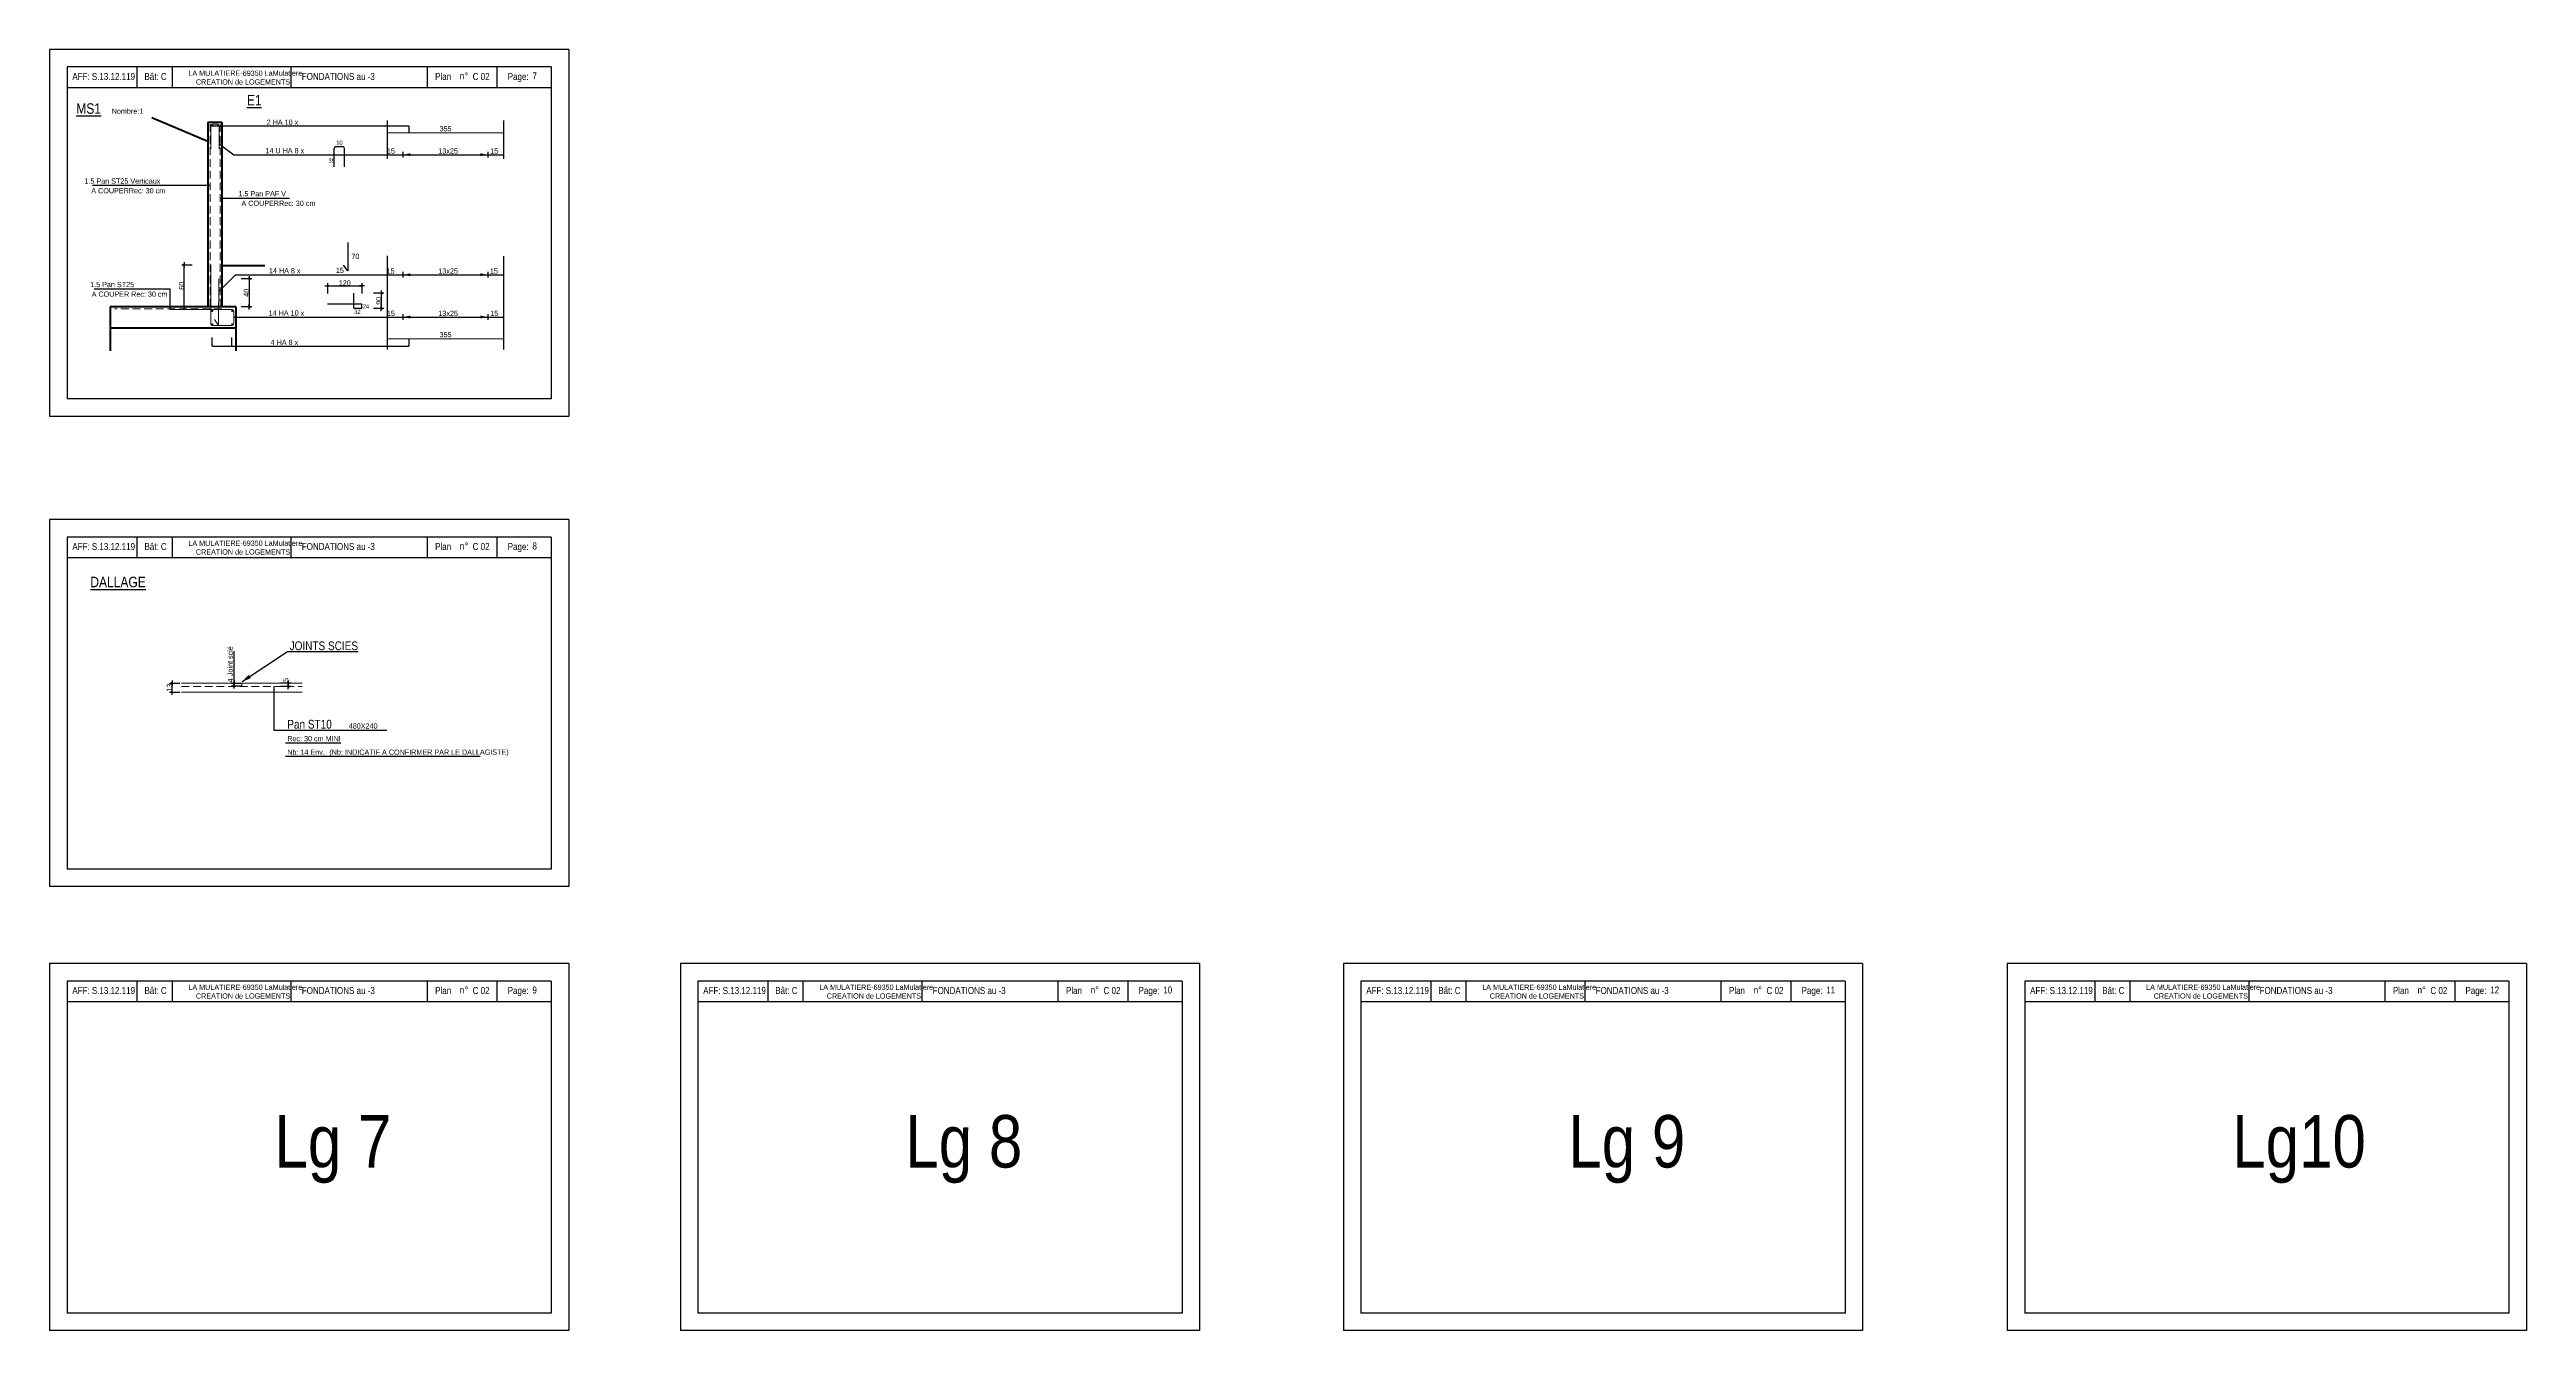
# Model space of a CAD drawing. Header units: centimetres. Extents: x 16433 to 114398, y -50094 to -12305.
# Drawn here: x 83315 to 90400, y -39133 to -35468 of the extents above; entities that cross this region are included whole.
import ezdxf
from ezdxf.enums import TextEntityAlignment as Align

# ---------------------------------------------------------------- set-up
doc = ezdxf.new("R2010")
doc.units = ezdxf.units.CM
doc.header["$LTSCALE"] = 0.5
doc.linetypes.add('CACHE', pattern=[9.525, 6.35, -3.175])
doc.layers.get('DEFPOINTS').update_dxf_attribs({"linetype": 'CONTINUOUS'})
for name, color, linetype in [('01_cote_gen', 4, 'CONTINUOUS'), ('01_fenetres', 171, 'CONTINUOUS'), ('01_linteaux', 2, 'CONTINUOUS'), ('01_texte', 230, 'CONTINUOUS'), ('AA_COTES', 2, 'CONTINUOUS')]:
    doc.layers.add(name, color=color, linetype=linetype)
doc.layers.add('01_murs_coup', color=5, linetype='CONTINUOUS', lineweight=60)
doc.layers.add('01_sem', color=42, linetype='CONTINUOUS', lineweight=15)
doc.styles.add('STYLE2', font='ARIALN.TTF')
doc.dimstyles.new('JB25', dxfattribs={"dimscale": 0.1, "dimtxt": 150, "dimasz": 15, "dimexe": 0.1, "dimexo": 0.1, "dimgap": 0.09, "dimtad": 1, "dimdec": 1, "dimlfac": 0.5, "dimdsep": 46, "dimtxsty": 'STYLE2', "dimblk1": 'BOND_G', "dimblk2": 'BOND_D', "dimsah": 1, "dimcen": 1.5, "dimdle": 0.01, "dimse1": 1, "dimse2": 1, "dimclrd": 4, "dimclre": 2, "dimclrt": 6, "dimazin": 2, "dimtfac": 2.333333, "dimtdec": 1, "dimtix": 1, "dimtmove": 2, "dimatfit": 3, "dimldrblk": 'BOND_G', "dimfxl": 1, "dimtolj": 1, "dimtzin": 0, "dimarcsym": 0})
doc.dimstyles.new('JB50', dxfattribs={"dimscale": 0.1, "dimtxt": 150, "dimasz": 15, "dimexe": 0.1, "dimexo": 0.1, "dimgap": 0.09, "dimtad": 1, "dimdec": 1, "dimdsep": 46, "dimtxsty": 'STYLE2', "dimblk1": 'BOND_G', "dimblk2": 'BOND_D', "dimsah": 1, "dimcen": 1.5, "dimdle": 0.01, "dimse1": 1, "dimse2": 1, "dimclrd": 4, "dimclre": 2, "dimclrt": 6, "dimazin": 2, "dimtfac": 2.333333, "dimtdec": 1, "dimtix": 1, "dimtmove": 2, "dimatfit": 3, "dimldrblk": 'BOND_G', "dimfxl": 1, "dimtolj": 1, "dimtzin": 0, "dimarcsym": 0})

# ---------------------------------------------------------------- blocks, each defined once
blk = doc.blocks.new('BOND_G')
at = {"layer": 'AA_COTES', "color": 0}
for p, q in [((5, 0), (-5, 0)), ((1.8, 1.8), (-1.8, -1.8)), ((0, -5), (0, 15))]:
    blk.add_line(p, q, dxfattribs=at)
blk = doc.blocks.new('BOND_D')
at = {"layer": 'AA_COTES', "color": 0}
for p, q in [((5, 0), (-5, 0)), ((-1.8, -1.8), (1.8, 1.8)), ((0, 5), (0, -15))]:
    blk.add_line(p, q, dxfattribs=at)
blk = doc.blocks.new('*D4431')
at = {"layer": '01_cote_gen', "color": 4, "lineweight": -2, "ltscale": 2, "transparency": 16777216}
blk.add_line((83700.5, -36202), (83700.5, -36085), dxfattribs=at)
at = {"layer": 'DEFPOINTS', "color": 0, "ltscale": 2}
for p in [(83700.5, -36083.5), (83776.1, -36083.5), (83768.1, -36203.5)]:
    blk.add_point(p, dxfattribs=at)
at = {"layer": '01_cote_gen', "color": 4, "lineweight": -2, "ltscale": 2, "transparency": 16777216, "xscale": 1.5, "yscale": 1.5, "zscale": 1.5}
for name, p, rotation in [('BOND_D', (83700.5, -36083.5), 90), ('BOND_G', (83700.5, -36203.5), 270)]:
    blk.add_blockref(name, p, dxfattribs=dict(at, rotation=rotation))
at = {"layer": '01_cote_gen', "color": 6, "ltscale": 2, "transparency": 16777216, "insert": (83692.8, -36143.5), "char_height": 15, "attachment_point": 5, "rotation": 90, "style": 'STYLE2'}
blk.add_mtext('\\A1;60', dxfattribs=at)
blk = doc.blocks.new('*D4432')
at = {"layer": '01_cote_gen', "color": 4, "lineweight": -2, "ltscale": 2, "transparency": 16777216}
blk.add_line((83886, -36125), (83886, -36202), dxfattribs=at)
at = {"layer": 'DEFPOINTS', "color": 0, "ltscale": 2}
for p in [(83799, -36123.5), (83841, -36203.5), (83886, -36203.5)]:
    blk.add_point(p, dxfattribs=at)
at = {"layer": '01_cote_gen', "color": 4, "lineweight": -2, "ltscale": 2, "transparency": 16777216, "xscale": 1.5, "yscale": 1.5, "zscale": 1.5}
for name, p, rotation in [('BOND_G', (83886, -36123.5), 90), ('BOND_D', (83886, -36203.5), 270)]:
    blk.add_blockref(name, p, dxfattribs=dict(at, rotation=rotation))
at = {"layer": '01_cote_gen', "color": 6, "ltscale": 2, "transparency": 16777216, "insert": (83878.3, -36163.5), "char_height": 15, "attachment_point": 5, "rotation": 90, "style": 'STYLE2'}
blk.add_mtext('\\A1;40', dxfattribs=at)
blk = doc.blocks.new('*D4433')
at = {"layer": '01_cote_gen', "color": 4, "lineweight": -2, "ltscale": 2, "transparency": 16777216}
blk.add_line((84111.9, -36143.5), (84206.9, -36143.5), dxfattribs=at)
at = {"layer": 'DEFPOINTS', "color": 0, "ltscale": 2}
for p in [(84110.4, -36196.5), (84208.4, -36143.5), (84208.4, -36196.5)]:
    blk.add_point(p, dxfattribs=at)
at = {"layer": '01_cote_gen', "color": 4, "lineweight": -2, "ltscale": 2, "transparency": 16777216, "xscale": 1.5, "yscale": 1.5, "zscale": 1.5, "rotation": 180}
blk.add_blockref('BOND_G', (84110.4, -36143.5), dxfattribs=at)
at = {"layer": '01_cote_gen', "color": 4, "lineweight": -2, "ltscale": 2, "transparency": 16777216, "xscale": 1.5, "yscale": 1.5, "zscale": 1.5}
blk.add_blockref('BOND_D', (84208.4, -36143.5), dxfattribs=at)
at = {"layer": '01_cote_gen', "color": 6, "ltscale": 2, "transparency": 16777216, "insert": (84159.4, -36135.8), "char_height": 15, "attachment_point": 5, "style": 'STYLE2'}
blk.add_mtext('\\A1;120', dxfattribs=at)
blk = doc.blocks.new('*D4434')
at = {"layer": '01_cote_gen', "color": 4, "lineweight": -2, "ltscale": 2, "transparency": 16777216}
blk.add_line((84264, -36166), (84264, -36207.2), dxfattribs=at)
at = {"layer": 'DEFPOINTS', "color": 0, "ltscale": 2}
for p in [(84185.4, -36164.5), (84196.9, -36208.8), (84264, -36208.8)]:
    blk.add_point(p, dxfattribs=at)
at = {"layer": '01_cote_gen', "color": 4, "lineweight": -2, "ltscale": 2, "transparency": 16777216, "xscale": 1.5, "yscale": 1.5, "zscale": 1.5}
for name, p, rotation in [('BOND_G', (84264, -36164.5), 90), ('BOND_D', (84264, -36208.8), 270)]:
    blk.add_blockref(name, p, dxfattribs=dict(at, rotation=rotation))
at = {"layer": '01_cote_gen', "color": 6, "ltscale": 2, "transparency": 16777216, "insert": (84256.3, -36186.6), "char_height": 15, "attachment_point": 5, "rotation": 90, "style": 'STYLE2'}
blk.add_mtext('\\A1;90', dxfattribs=at)
blk = doc.blocks.new('*D4465')
at = {"layer": '01_cote_gen', "color": 4, "linetype": 'Continuous', "lineweight": -2, "transparency": 16777216}
blk.add_line((83665.4, -37304.8), (83665.4, -37281.8), dxfattribs=at)
at = {"layer": 'DEFPOINTS', "color": 0, "linetype": 'Continuous'}
for p in [(83665.4, -37280.3), (83692.6, -37280.3), (83692.6, -37306.3)]:
    blk.add_point(p, dxfattribs=at)
at = {"layer": '01_cote_gen', "color": 4, "linetype": 'Continuous', "lineweight": -2, "transparency": 16777216, "xscale": 1.5, "yscale": 1.5, "zscale": 1.5}
for name, p, rotation in [('BOND_D', (83665.4, -37280.3), 90), ('BOND_G', (83665.4, -37306.3), 270)]:
    blk.add_blockref(name, p, dxfattribs=dict(at, rotation=rotation))
at = {"layer": '01_cote_gen', "color": 6, "linetype": 'Continuous', "lineweight": 0, "transparency": 16777216, "insert": (83657.8, -37293.3), "char_height": 15, "attachment_point": 5, "rotation": 90, "style": 'STYLE2'}
blk.add_mtext('\\A1;13', dxfattribs=at)
blk = doc.blocks.new('*D4466')
at = {"layer": '01_cote_gen', "color": 4, "linetype": 'Continuous', "lineweight": -2, "transparency": 16777216}
blk.add_line((83997.8, -37281.8), (83997.8, -37288.8), dxfattribs=at)
at = {"layer": 'DEFPOINTS', "color": 0, "linetype": 'Continuous'}
for p in [(83997.8, -37280.3), (83997.8, -37290.3), (83997.8, -37290.3)]:
    blk.add_point(p, dxfattribs=at)
at = {"layer": '01_cote_gen', "color": 4, "linetype": 'Continuous', "lineweight": -2, "transparency": 16777216, "xscale": 1.5, "yscale": 1.5, "zscale": 1.5}
for name, p, rotation in [('BOND_G', (83997.8, -37280.3), 90), ('BOND_D', (83997.8, -37290.3), 270)]:
    blk.add_blockref(name, p, dxfattribs=dict(at, rotation=rotation))
at = {"layer": '01_cote_gen', "color": 6, "linetype": 'Continuous', "lineweight": 0, "transparency": 16777216, "insert": (83990.2, -37271.4), "char_height": 15, "attachment_point": 5, "rotation": 90, "style": 'STYLE2'}
blk.add_mtext('\\A1;5', dxfattribs=at)
blk = doc.blocks.new('*D4467')
at = {"layer": '01_cote_gen', "color": 4, "linetype": 'Continuous', "lineweight": -2, "transparency": 16777216}
blk.add_line((83843.2, -37286.8), (83843.2, -37281.8), dxfattribs=at)
at = {"layer": 'DEFPOINTS', "color": 0, "linetype": 'Continuous'}
for p in [(83843.2, -37280.3), (83851.7, -37280.3), (83851.7, -37288.3)]:
    blk.add_point(p, dxfattribs=at)
at = {"layer": '01_cote_gen', "color": 4, "linetype": 'Continuous', "lineweight": -2, "transparency": 16777216, "xscale": 1.5, "yscale": 1.5, "zscale": 1.5}
for name, p, rotation in [('BOND_D', (83843.2, -37280.3), 90), ('BOND_G', (83843.2, -37288.3), 270)]:
    blk.add_blockref(name, p, dxfattribs=dict(at, rotation=rotation))
at = {"layer": '01_cote_gen', "color": 6, "linetype": 'Continuous', "lineweight": 0, "transparency": 16777216, "insert": (83832.5, -37273), "char_height": 15, "attachment_point": 5, "rotation": 90, "style": 'STYLE2'}
blk.add_mtext('\\A1;4', dxfattribs=at)

msp = doc.modelspace()

# ---------------------------------------------------------------- linework, layer by layer
at = {"layer": '01_cote_gen', "linetype": 'Continuous', "lineweight": 0}
msp.add_line((83865.091, -37280.312), (83865.091, -37288.312), dxfattribs=at)
at = {"layer": '01_fenetres', "ltscale": 30}
for p, q in [((83365, -35517.5), (83365, -36467.5)), ((83365, -35517.5), (83365, -36467.5)), ((83365, -35517.5), (83365, -36467.5)), ((84750, -35517.5), (83365, -35517.5)), ((83565, -35517.5), (83565, -35577.5)), ((83665.5, -35517.5), (83665.5, -35577.5)), ((84005.673, -35517.5), (84005.673, -35577.5)), ((84395.868, -35577.5), (84395.868, -35517.5)), ((84595.868, -35577.5), (84595.868, -35517.5)), ((84750, -35517.5), (84750, -36467.5)), ((84750, -35577.5), (83365, -35577.5)), ((84750, -36467.5), (83365, -36467.5)), ((83365, -36862.5), (83365, -37812.5)), ((84750, -36862.5), (83365, -36862.5)), ((83565, -36862.5), (83565, -36922.5)), ((83665.5, -36862.5), (83665.5, -36922.5)), ((84005.673, -36862.5), (84005.673, -36922.5)), ((84395.868, -36922.5), (84395.868, -36862.5)), ((84595.868, -36922.5), (84595.868, -36862.5)), ((84750, -36862.5), (84750, -37812.5)), ((84750, -36922.5), (83365, -36922.5)), ((84750, -37812.5), (83365, -37812.5)), ((83365, -38133), (83365, -39083)), ((83365, -38133), (83365, -39083)), ((83365, -38133), (83365, -39083)), ((84750, -38133), (83365, -38133)), ((83565, -38133), (83565, -38193)), ((83665.5, -38133), (83665.5, -38193)), ((84005.673, -38133), (84005.673, -38193)), ((84395.868, -38193), (84395.868, -38133)), ((84595.868, -38193), (84595.868, -38133)), ((84750, -38133), (84750, -39083)), ((85169.5, -38133), (85169.5, -39083)), ((85169.5, -38133), (85169.5, -39083)), ((85169.5, -38133), (85169.5, -39083)), ((86554.5, -38133), (85169.5, -38133)), ((85369.5, -38133), (85369.5, -38193)), ((85470, -38133), (85470, -38193)), ((85810.173, -38133), (85810.173, -38193)), ((86200.368, -38193), (86200.368, -38133)), ((86400.368, -38193), (86400.368, -38133)), ((86554.5, -38133), (86554.5, -39083)), ((87066, -38133), (87066, -39083)), ((87066, -38133), (87066, -39083)), ((87066, -38133), (87066, -39083)), ((88451, -38133), (87066, -38133)), ((87266, -38133), (87266, -38193)), ((87366.5, -38133), (87366.5, -38193)), ((87706.673, -38133), (87706.673, -38193)), ((88096.868, -38193), (88096.868, -38133)), ((88296.868, -38193), (88296.868, -38133)), ((88451, -38133), (88451, -39083)), ((88965, -38133), (88965, -39083)), ((88965, -38133), (88965, -39083)), ((88965, -38133), (88965, -39083)), ((90350, -38133), (88965, -38133)), ((89165, -38133), (89165, -38193)), ((89265.5, -38133), (89265.5, -38193)), ((89605.673, -38133), (89605.673, -38193)), ((89995.868, -38193), (89995.868, -38133)), ((90195.868, -38193), (90195.868, -38133)), ((90350, -38133), (90350, -39083)), ((84750, -38193), (83365, -38193)), ((86554.5, -38193), (85169.5, -38193)), ((88451, -38193), (87066, -38193)), ((90350, -38193), (88965, -38193)), ((84750, -39083), (83365, -39083)), ((86554.5, -39083), (85169.5, -39083)), ((88451, -39083), (87066, -39083)), ((90350, -39083), (88965, -39083))]:
    msp.add_line(p, q, dxfattribs=at)
at = {"layer": '01_linteaux', "linetype": 'Continuous'}
for p, q in [((84128.983, -35803.03), (84128.983, -35750.447)), ((84133.983, -35745.447), (84153.594, -35745.447)), ((84158.594, -35803.03), (84158.594, -35750.447)), ((84167.88, -36019.84), (84167.88, -36100.84)), ((84167.88, -36100.84), (84155.88, -36084.84)), ((84207.368, -36196.5), (84110.368, -36196.5)), ((84185.368, -36207.75), (84185.368, -36164.5)), ((84208.368, -36207.75), (84208.368, -36197.5)), ((84207.368, -36208.75), (84186.368, -36208.75))]:
    msp.add_line(p, q, dxfattribs=at)
for centre, radius, start, end in [((84133.983, -35750.447), 5, 90, 180), ((84153.594, -35750.447), 5, 0, 90), ((84207.368, -36197.5), 1, 0, 90), ((84186.368, -36207.75), 1, 180, 270), ((84207.368, -36207.75), 1, 270, 0)]:
    msp.add_arc(centre, radius, start, end, dxfattribs=at)
at = {"layer": '01_murs_coup'}
for p, q in [((83768.137, -35731), (83607.5, -35663)), ((83768.137, -35675.5), (83808.137, -35675.5)), ((83768.137, -35675.5), (83768.137, -36203.5)), ((83808.137, -35675.5), (83808.137, -36203.5)), ((83808.137, -36085.5), (83931, -36085.5)), ((83488.137, -36203.5), (83488.137, -36263.5)), ((83808.137, -36203.5), (83488.137, -36203.5)), ((83848.137, -36203.5), (83808.137, -36203.5)), ((83848.137, -36203.5), (83848.137, -36263.5)), ((83488.137, -36263.5), (83848.137, -36263.5)), ((83488.137, -36263.5), (83488.137, -36329.343)), ((83848.137, -36263.5), (83848.137, -36329.343))]:
    msp.add_line(p, q, dxfattribs=at)
at = {"layer": '01_murs_coup', "linetype": 'Continuous', "lineweight": 0}
for p, q in [((84280.5, -35705.5), (84613.5, -35705.5)), ((84280.5, -36295), (84613.5, -36295)), ((83692.567, -37280.312), (84037.615, -37280.312)), ((83692.567, -37306.312), (84037.615, -37306.312))]:
    msp.add_line(p, q, dxfattribs=at)
at = {"layer": '01_sem', "color": 2, "linetype": 'CACHE', "lineweight": 0, "ltscale": 7}
for p, q in [((83774.137, -35681), (83774.137, -36203.5)), ((83803.137, -35681), (83803.137, -36203.5)), ((83808.137, -36209.5), (83500.637, -36209.5)), ((83692.567, -37290.312), (84037.615, -37290.312))]:
    msp.add_line(p, q, dxfattribs=at)
at = {"layer": '01_sem', "color": 2, "lineweight": 0, "ltscale": 7}
for p, q in [((83776.137, -35686.5), (83776.137, -35751.5)), ((83781.137, -35681.5), (83795.137, -35681.5)), ((83800.137, -35686.5), (83800.137, -35751.5)), ((83776.137, -36083.5), (83776.137, -36252.5)), ((83798.998, -36123.477), (83798.5, -36257.5)), ((83837.137, -36211.5), (83658.637, -36211.5)), ((83781.137, -36257.5), (83837.137, -36257.5)), ((83798.5, -36257.5), (83787, -36240.5)), ((83842.137, -36216.5), (83842.137, -36252.5))]:
    msp.add_line(p, q, dxfattribs=at)
at = {"layer": '01_sem', "color": 2, "lineweight": 0, "ltscale": 7, "const_width": 3}
for points in [[(83779, -35685.5, 1), (83782, -35685.5, 1)], [(83795, -35685.5, 1), (83798, -35685.5, 1)], [(83779, -36215.5, 1), (83782, -36215.5, 1)], [(83779, -36254, 1), (83782, -36254, 1)], [(83836, -36215.5, 1), (83839, -36215.5, 1)], [(83836, -36254, 1), (83839, -36254, 1)]]:
    msp.add_lwpolyline(points, format="xyb", close=True, dxfattribs=at)
at = {"layer": '01_sem', "color": 2, "lineweight": 0, "ltscale": 7}
for centre, start, end in [((83781.137, -35686.5), 90, 180), ((83795.137, -35686.5), 0, 90), ((83781.137, -36252.5), 180, 270), ((83837.137, -36216.5), 0, 90), ((83837.137, -36252.5), 270, 0)]:
    msp.add_arc(centre, 5, start, end, dxfattribs=at)
at = {"layer": '01_texte', "ltscale": 30}
for p, q in [((83315, -35467.5), (83315, -36517.5)), ((83315, -35467.5), (83315, -36517.5)), ((84800, -35467.5), (83315, -35467.5)), ((84800, -35467.5), (84800, -36517.5)), ((84800, -35467.5), (84800, -36517.5)), ((84800, -36517.5), (83315, -36517.5)), ((83315, -36812.5), (83315, -37862.5)), ((84800, -36812.5), (83315, -36812.5)), ((84800, -36812.5), (84800, -37862.5)), ((84800, -37862.5), (83315, -37862.5)), ((83315, -38083), (83315, -39133)), ((83315, -38083), (83315, -39133)), ((84800, -38083), (83315, -38083)), ((84800, -38083), (84800, -39133)), ((84800, -38083), (84800, -39133)), ((85119.5, -38083), (85119.5, -39133)), ((85119.5, -38083), (85119.5, -39133)), ((86604.5, -38083), (85119.5, -38083)), ((86604.5, -38083), (86604.5, -39133)), ((86604.5, -38083), (86604.5, -39133)), ((87016, -38083), (87016, -39133)), ((87016, -38083), (87016, -39133)), ((88501, -38083), (87016, -38083)), ((88501, -38083), (88501, -39133)), ((88501, -38083), (88501, -39133)), ((88915, -38083), (88915, -39133)), ((88915, -38083), (88915, -39133)), ((90400, -38083), (88915, -38083)), ((90400, -38083), (90400, -39133)), ((90400, -38083), (90400, -39133)), ((84800, -39133), (83315, -39133)), ((86604.5, -39133), (85119.5, -39133)), ((88501, -39133), (87016, -39133)), ((90400, -39133), (88915, -39133))]:
    msp.add_line(p, q, dxfattribs=at)
at = {"layer": '01_texte', "linetype": 'Continuous'}
for p, q in [((83780, -35686), (84342.5, -35686)), ((84280.5, -35671), (84280.5, -35780.5)), ((84342.5, -35686), (84342.5, -35705.5)), ((84613.5, -35671), (84613.5, -35780.5)), ((83800.137, -35737.5), (83842.137, -35768.5)), ((83842.137, -35768.5), (84613.5, -35768.5)), ((84325.5, -35760.5), (84325.5, -35776.5)), ((84568.5, -35760.5), (84568.5, -35776.5)), ((84280.5, -36058), (84280.5, -36326)), ((84613.5, -36059), (84613.5, -36326)), ((83798.864, -36159.496), (83846.5, -36112)), ((83846.5, -36112), (84613.5, -36112)), ((84325.5, -36104), (84325.5, -36120)), ((84568.5, -36104), (84568.5, -36120)), ((83842.137, -36233), (84613.5, -36233)), ((84325.5, -36225), (84325.5, -36241)), ((84568.5, -36225), (84568.5, -36241)), ((83780, -36316), (83780, -36292)), ((83780, -36316), (84342.5, -36316)), ((83836.5, -36316), (83836.5, -36291.5)), ((84342.5, -36295), (84342.5, -36316))]:
    msp.add_line(p, q, dxfattribs=at)
at = {"layer": '01_texte'}
for p, q in [((83774.137, -35857), (83437.5, -35857)), ((83803.137, -35893), (84001.069, -35893)), ((83660.5, -36153), (83443, -36153)), ((83660.5, -36209.5), (83660.5, -36153)), ((83843.161, -37280.312), (83843.161, -37188.676)), ((83866.18, -37276.022), (83995.627, -37190.06)), ((83995.627, -37190.06), (84197.739, -37190.06)), ((83956.28, -37290.312), (83956.28, -37414.909)), ((83956.28, -37414.909), (84279.654, -37414.909)), ((83989.989, -37451.132), (84147.978, -37451.132)), ((83989.989, -37489.877), (84546.48, -37489.877))]:
    msp.add_line(p, q, dxfattribs=at)
at = {"layer": '01_texte', "linetype": 'Continuous'}
for points in [[(84325.5, -35768.5), (84347.2, -35764.3), (84347.2, -35768.5)], [(84325.5, -35768.5), (84347.2, -35772.7), (84347.2, -35768.5)], [(84568.5, -35768.5), (84546.8, -35764.3), (84546.8, -35768.5)], [(84568.5, -35768.5), (84546.8, -35772.7), (84546.8, -35768.5)], [(84325.5, -36112), (84347.2, -36107.8), (84347.2, -36112)], [(84325.5, -36112), (84347.2, -36116.2), (84347.2, -36112)], [(84568.5, -36112), (84546.8, -36107.8), (84546.8, -36112)], [(84568.5, -36112), (84546.8, -36116.2), (84546.8, -36112)], [(84325.5, -36233), (84347.2, -36228.8), (84347.2, -36233)], [(84325.5, -36233), (84347.2, -36237.2), (84347.2, -36233)], [(84568.5, -36233), (84546.8, -36228.8), (84546.8, -36233)], [(84568.5, -36233), (84546.8, -36237.2), (84546.8, -36233)]]:
    msp.add_solid(points, dxfattribs=at)
at = {"layer": '01_texte'}
for points in [[(83866.18, -37276.022), (83884.398, -37257.087), (83887.549, -37261.832)], [(83866.18, -37276.022), (83890.7, -37266.576), (83887.549, -37261.832)]]:
    msp.add_solid(points, dxfattribs=at)

# ---------------------------------------------------------------- texts
at = {"layer": '01_texte', "style": 'STYLE2'}
for s, height, p in [('AFF:', 20, (83380.296, -35554.651)), ('S.13.12.119', 20, (83435.96, -35554.651)), ('Bât: C', 20, (83586.46, -35554.651)), ('LA MULATIERE-69350 LaMulatiere', 15, (83712.197, -35542.784)), ('CREATION de LOGEMENTS', 15, (83733.679, -35567.784)), ('FONDATIONS au -3', 20, (84036.618, -35554.651)), ('Plan', 20, (84417.913, -35554.651)), ('n%%D', 20, (84488.598, -35553.209)), (' C 02', 20, (84518.941, -35554.651)), ('Page:', 20, (84625.582, -35554.651)), ('7', 20, (84696.267, -35553.209)), ('%%UMS1', 30, (83391.577, -35651.391)), ('Nombre:', 15, (83492.775, -35651.391)), ('1', 15, (83572.398, -35651.391)), ('%%UE1', 30, (83879.577, -35627.391)), ('10', 12, (84135.039, -35740.139)), ('35', 12, (84112.898, -35791.45)), ('AFF:', 20, (83380.296, -36899.651)), ('S.13.12.119', 20, (83435.96, -36899.651)), ('Bât: C', 20, (83586.46, -36899.651)), ('LA MULATIERE-69350 LaMulatiere', 15, (83712.197, -36887.784)), ('CREATION de LOGEMENTS', 15, (83733.679, -36912.784)), ('FONDATIONS au -3', 20, (84036.618, -36899.651)), ('Plan', 20, (84417.913, -36899.651)), ('n%%D', 20, (84488.598, -36898.209)), (' C 02', 20, (84518.941, -36899.651)), ('Page:', 20, (84625.582, -36899.651)), ('8', 20, (84696.267, -36898.209)), ('JOINTS SCIES', 25, (84001.704, -37186.196)), ('Pan ST10', 25, (83995.008, -37410.69)), ('480X240', 15, (84170.855, -37410.69)), ('Rec: 30 cm MINI', 15, (83995.008, -37446.914)), ('Nb: 14 Env.', 15, (83995.008, -37485.659)), ('(Nb: INDICATIF A CONFIRMER PAR LE DALLAGISTE)', 15, (84115.377, -37485.659)), ('AFF:', 20, (83380.296, -38170.151)), ('S.13.12.119', 20, (83435.96, -38170.151)), ('Bât: C', 20, (83586.46, -38170.151)), ('LA MULATIERE-69350 LaMulatiere', 15, (83712.197, -38158.284)), ('CREATION de LOGEMENTS', 15, (83733.679, -38183.284)), ('FONDATIONS au -3', 20, (84036.618, -38170.151)), ('Plan', 20, (84417.913, -38170.151)), ('n%%D', 20, (84488.598, -38168.709)), (' C 02', 20, (84518.941, -38170.151)), ('Page:', 20, (84625.582, -38170.151)), ('9', 20, (84696.267, -38168.709)), ('AFF:', 20, (85184.796, -38170.151)), ('S.13.12.119', 20, (85240.46, -38170.151)), ('Bât: C', 20, (85390.96, -38170.151)), ('LA MULATIERE-69350 LaMulatiere', 15, (85516.697, -38158.284)), ('CREATION de LOGEMENTS', 15, (85538.179, -38183.284)), ('FONDATIONS au -3', 20, (85841.118, -38170.151)), ('Plan', 20, (86222.413, -38170.151)), ('n%%D', 20, (86293.098, -38168.709)), (' C 02', 20, (86323.441, -38170.151)), ('Page:', 20, (86430.082, -38170.151)), ('10', 20, (86500.767, -38168.709)), ('AFF:', 20, (87081.296, -38170.151)), ('S.13.12.119', 20, (87136.96, -38170.151)), ('Bât: C', 20, (87287.46, -38170.151)), ('LA MULATIERE-69350 LaMulatiere', 15, (87413.197, -38158.284)), ('CREATION de LOGEMENTS', 15, (87434.679, -38183.284)), ('FONDATIONS au -3', 20, (87737.618, -38170.151)), ('Plan', 20, (88118.913, -38170.151)), ('n%%D', 20, (88189.598, -38168.709)), (' C 02', 20, (88219.941, -38170.151)), ('Page:', 20, (88326.582, -38170.151)), ('11', 20, (88397.267, -38168.709)), ('AFF:', 20, (88980.296, -38170.151)), ('S.13.12.119', 20, (89035.96, -38170.151)), ('Bât: C', 20, (89186.46, -38170.151)), ('LA MULATIERE-69350 LaMulatiere', 15, (89312.197, -38158.284)), ('CREATION de LOGEMENTS', 15, (89333.679, -38183.284)), ('FONDATIONS au -3', 20, (89636.618, -38170.151)), ('Plan', 20, (90017.913, -38170.151)), ('n%%D', 20, (90088.598, -38168.709)), (' C 02', 20, (90118.941, -38170.151)), ('Page:', 20, (90225.582, -38170.151)), ('12', 20, (90296.267, -38168.709)), ('Lg 7', 150, (83958.465, -38666.651)), ('Lg 8', 150, (85762.965, -38666.651)), ('Lg 9', 150, (87659.465, -38666.651)), ('Lg10', 150, (89558.465, -38666.651))]:
    msp.add_text(s, height=height, dxfattribs=at).set_placement(p)
for s, height, p in [('2 HA 10 x', 15, (84026.347, -35683)), ('355', 15, (84465.057, -35701.5)), ('14 U HA 8 x', 15, (84043.404, -35764.5)), ('15', 15, (84302.943, -35765.5)), ('13x25', 15, (84483.208, -35765.5)), ('15', 15, (84598.5, -35765.5)), ('1.5 Pan ST25 Verticaux', 15, (83631.904, -35851.5)), ('A COUPER', 15, (83541.904, -35879)), ('Rec: 30 cm', 15, (83645.904, -35879)), ('1.5 Pan PAF V', 15, (83991.404, -35887.5)), ('A COUPER', 15, (83971.404, -35915)), ('Rec: 30 cm', 15, (84075.404, -35915)), ('70', 15, (84201.437, -36066.84)), ('1.5 Pan ST25  ', 15, (83568.404, -36147.5)), ('14 HA 8 x', 15, (84032.904, -36108)), ('15', 15, (84156.88, -36106.84)), ('15', 15, (84301.943, -36109)), ('13x25', 15, (84483.208, -36109)), ('15', 15, (84597.5, -36109)), ('A COUPER', 15, (83542.904, -36175)), ('Rec: 30 cm', 15, (83652.404, -36175)), ('24', 12, (84229.404, -36208.5)), ('14 HA 10 x', 15, (84043.404, -36229)), ('32', 12, (84204.904, -36224)), ('15', 15, (84302.943, -36230)), ('13x25', 15, (84483.208, -36230)), ('15', 15, (84598.5, -36230)), ('4 HA 8 x', 15, (84026.347, -36313)), ('355', 15, (84465.057, -36291))]:
    msp.add_text(s, height=height, dxfattribs=at).set_placement(p, align=Align.RIGHT)
msp.add_text('%%uDALLAGE', height=30, dxfattribs=at).set_placement((83510.97, -36991.194), align=Align.MIDDLE)
msp.add_text('Joint scié', height=15, rotation=90, dxfattribs=at).set_placement((83839.26, -37260.566))

# ---------------------------------------------------------------- dimensions: what is measured, and where the dimension line sits
at = {"layer": '01_cote_gen', "ltscale": 2}
for base, p1, p2, text, picture, middle in [((83700.5, -36083.5), (83768.137, -36203.5), (83776.137, -36083.5), '60', '*D4431', (83692.832, -36143.5)), ((83886, -36203.5), (83798.998, -36123.477), (83841, -36203.5), '40', '*D4432', (83878.332, -36163.489)), ((84264, -36208.75), (84185.368, -36164.5), (84196.868, -36208.75), '90', '*D4434', (84256.332, -36186.625))]:
    dim = msp.add_linear_dim(base=base, p1=p1, p2=p2, angle=90, text=text, dimstyle='JB50', dxfattribs=at)
    dim.commit()
    dim.dimension.update_dxf_attribs({"geometry": picture, "text_midpoint": middle})
dim = msp.add_linear_dim(base=(84208.368, -36143.5), p1=(84110.368, -36196.5), p2=(84208.368, -36196.5), text='120', dimstyle='JB50', dxfattribs=at)
dim.commit()
dim.dimension.update_dxf_attribs({"geometry": '*D4433', "text_midpoint": (84159.368, -36135.832)})
at = {"layer": '01_cote_gen', "linetype": 'Continuous', "lineweight": 0}
for base, p1, p2, picture, middle in [((83997.829, -37290.312), (83997.829, -37280.312), (83997.829, -37290.312), '*D4466', (83990.192, -37271.435)), ((83843.161, -37280.312), (83851.661, -37288.312), (83851.661, -37280.312), '*D4467', (83832.481, -37272.982))]:
    dim = msp.add_linear_dim(base=base, p1=p1, p2=p2, angle=90, dimstyle='JB25', dxfattribs=at)
    dim.commit()
    dim.dimension.update_dxf_attribs({"geometry": picture, "text_midpoint": middle, "dimtype": 160})
dim = msp.add_linear_dim(base=(83665.429, -37280.312), p1=(83692.567, -37306.312), p2=(83692.567, -37280.312), angle=90, dimstyle='JB25', dxfattribs=at)
dim.commit()
dim.dimension.update_dxf_attribs({"geometry": '*D4465', "text_midpoint": (83657.762, -37293.312)})

doc.saveas('drawing.dxf')
